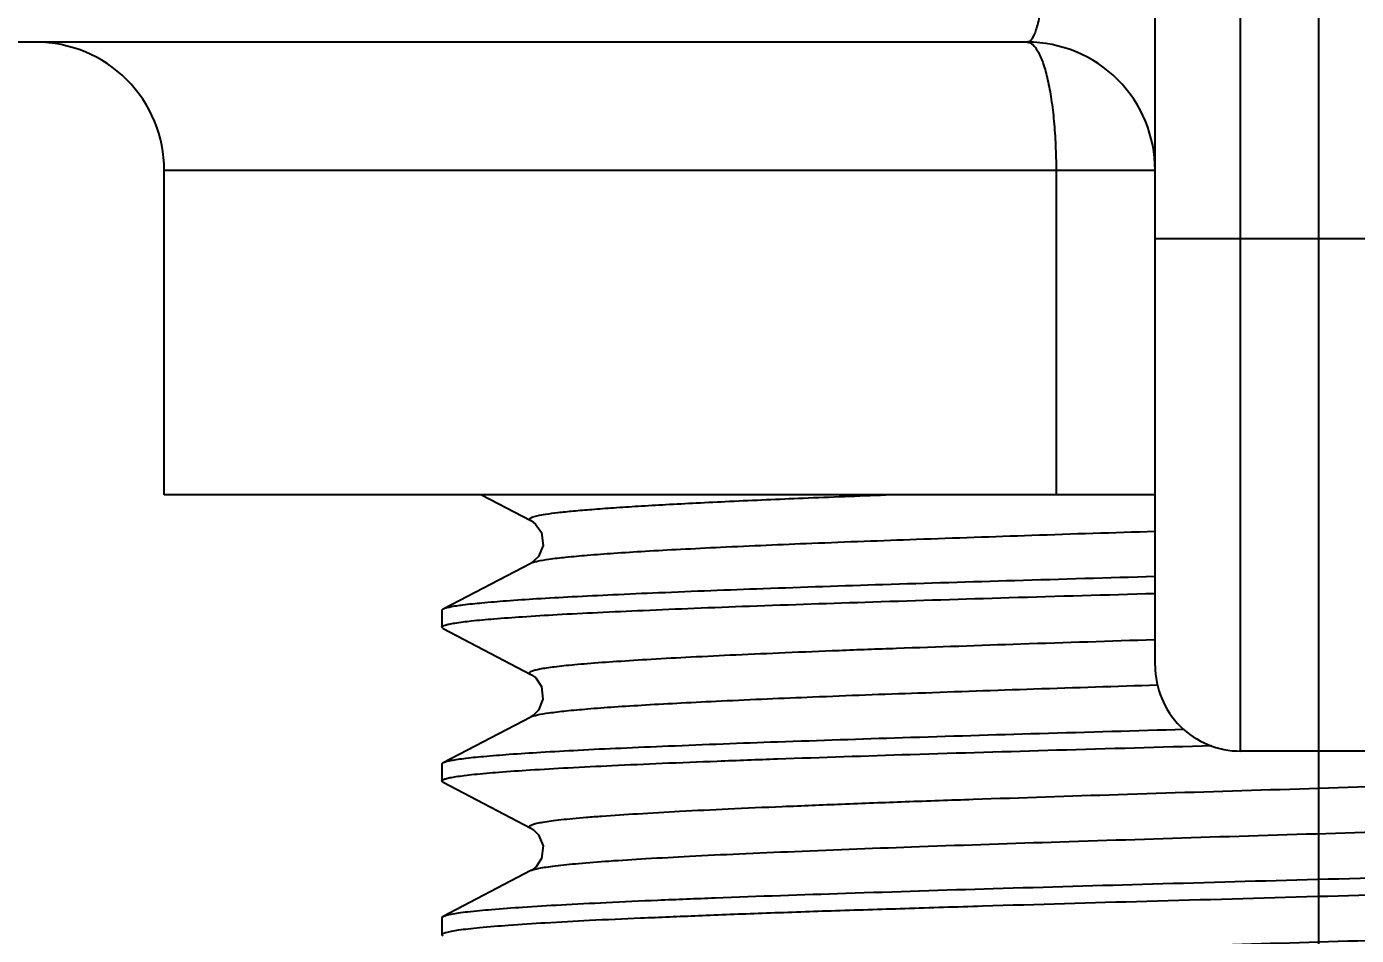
# Model space of a CAD drawing. Header units: millimetres. Extents: x 3495 to 4455, y 26793 to 27144.
# Drawn here: x 4388.87 to 4404.4, y 26970.63 to 26981.24 of the extents above; entities that cross this region are included whole.
import ezdxf

# ---------------------------------------------------------------- set-up
doc = ezdxf.new("R2010")
doc.units = ezdxf.units.MM
doc.styles.get("Standard").update_dxf_attribs({"font": ''})
doc.styles.get('Standard').set_extended_font_data('SimSun')
doc.dimstyles.new('副本 ISO-25-2bei', dxfattribs={"dimscale": 1.7, "dimtxt": 5, "dimasz": 5, "dimexe": 0.5, "dimexo": 0.625, "dimgap": 1, "dimtad": 1, "dimlfac": 0.0393, "dimdsep": 46, "dimtxsty": 'Standard', "dimcen": 2.5, "dimclrd": 1, "dimclre": 1, "dimclrt": 3, "dimadec": 0, "dimazin": 0, "dimtfac": 1, "dimtmove": 0, "dimatfit": 3, "dimfxl": 0, "dimarcsym": 0})

# ---------------------------------------------------------------- blocks, each defined once
blk = doc.blocks.new('*D13')
at = {"color": 1, "lineweight": -2, "transparency": 16777216}
for p, q in [((4301.996, 26987.677), (4301.996, 26937.447)), ((4403.954, 26987.677), (4403.954, 26937.447)), ((4310.496, 26938.297), (4395.454, 26938.297))]:
    blk.add_line(p, q, dxfattribs=at)
at = {"color": 1, "transparency": 16777216}
for points in [[(4310.496, 26939.714), (4310.496, 26936.881), (4301.996, 26938.297)], [(4395.454, 26939.714), (4395.454, 26936.881), (4403.954, 26938.297)]]:
    blk.add_solid(points, dxfattribs=at)
at = {"layer": 'Defpoints', "color": 0, "transparency": 16777216}
for p in [(4301.996, 26988.74), (4403.954, 26988.74), (4403.954, 26938.297)]:
    blk.add_point(p, dxfattribs=at)
at = {"color": 3, "transparency": 16777216, "insert": (4352.975, 26944.247), "char_height": 8.5, "attachment_point": 5}
blk.add_mtext('4.01', dxfattribs=at)

msp = doc.modelspace()

# ---------------------------------------------------------------- linework, layer by layer
for points in [[(4402.048, 26973.783), (4402.048, 26973.783), (4402.048, 26984.253), (4402.048, 26984.253)], [(4403.046, 26972.786), (4403.046, 26972.786), (4403.046, 26984.253), (4403.046, 26984.253)], [(4400.553, 26981.062), (4400.553, 26981.062), (4386.988, 26981.062), (4386.988, 26981.062)], [(4390.478, 26979.566), (4390.478, 26979.566), (4402.048, 26979.566), (4402.048, 26979.566)], [(4390.478, 26975.777), (4390.478, 26975.777), (4390.478, 26979.566), (4390.478, 26979.566)], [(4400.892, 26979.566), (4400.892, 26979.566), (4400.892, 26975.777), (4400.892, 26975.777)], [(4402.048, 26978.768), (4402.048, 26978.768), (4405.839, 26978.768), (4405.839, 26978.768)], [(4402.048, 26975.777), (4402.048, 26975.777), (4390.479, 26975.777), (4390.479, 26975.777)], [(4394.184, 26975.777), (4394.184, 26975.777), (4394.76, 26975.477), (4394.76, 26975.477)], [(4393.735, 26974.447), (4393.735, 26974.447), (4394.76, 26974.98), (4394.76, 26974.98)], [(4393.72, 26974.431), (4393.72, 26974.431), (4393.735, 26974.447), (4393.735, 26974.447)], [(4393.72, 26974.431), (4393.72, 26974.431), (4393.72, 26974.232), (4393.72, 26974.232)], [(4393.735, 26974.217), (4393.735, 26974.217), (4393.72, 26974.232), (4393.72, 26974.232)], [(4393.735, 26974.217), (4393.735, 26974.217), (4394.76, 26973.682), (4394.76, 26973.682)], [(4393.735, 26972.652), (4393.735, 26972.652), (4394.76, 26973.185), (4394.76, 26973.185)], [(4404.842, 26972.786), (4404.842, 26972.786), (4403.046, 26972.786), (4403.046, 26972.786)], [(4393.72, 26972.636), (4393.72, 26972.636), (4393.735, 26972.652), (4393.735, 26972.652)], [(4393.72, 26972.636), (4393.72, 26972.636), (4393.72, 26972.437), (4393.72, 26972.437)], [(4393.735, 26972.422), (4393.735, 26972.422), (4393.72, 26972.437), (4393.72, 26972.437)], [(4393.735, 26972.422), (4393.735, 26972.422), (4394.76, 26971.888), (4394.76, 26971.888)], [(4394.76, 26971.391), (4394.76, 26971.391), (4393.735, 26970.856), (4393.735, 26970.856)], [(4393.72, 26970.842), (4393.72, 26970.842), (4393.735, 26970.856), (4393.735, 26970.856)], [(4393.72, 26970.842), (4393.72, 26970.842), (4393.72, 26970.642), (4393.72, 26970.642)], [(4393.735, 26970.627), (4393.735, 26970.627), (4393.72, 26970.642), (4393.72, 26970.642)]]:
    msp.add_open_spline(points, degree=3)
for points, knots in [([(4400.8, 26983.057), (4400.8, 26982.924), (4400.8, 26982.791), (4400.796, 26982.658), (4400.796, 26982.658), (4400.794, 26982.531), (4400.79, 26982.403), (4400.784, 26982.276), (4400.784, 26982.276), (4400.779, 26982.161), (4400.772, 26982.045), (4400.764, 26981.928), (4400.764, 26981.928), (4400.756, 26981.828), (4400.747, 26981.727), (4400.735, 26981.627), (4400.735, 26981.627), (4400.726, 26981.546), (4400.714, 26981.465), (4400.699, 26981.384), (4400.699, 26981.384), (4400.693, 26981.351), (4400.687, 26981.318), (4400.678, 26981.286), (4400.678, 26981.286), (4400.672, 26981.259), (4400.665, 26981.233), (4400.656, 26981.206), (4400.656, 26981.206), (4400.649, 26981.185), (4400.642, 26981.164), (4400.633, 26981.143), (4400.633, 26981.143), (4400.625, 26981.127), (4400.617, 26981.112), (4400.607, 26981.098), (4400.607, 26981.098), (4400.599, 26981.087), (4400.591, 26981.078), (4400.58, 26981.071), (4400.58, 26981.071), (4400.572, 26981.066), (4400.562, 26981.062), (4400.553, 26981.062)], [0, 0, 0, 0, 0.090909, 0.090909, 0.090909, 0.090909, 0.181818, 0.181818, 0.181818, 0.181818, 0.272727, 0.272727, 0.272727, 0.272727, 0.363636, 0.363636, 0.363636, 0.363636, 0.454545, 0.454545, 0.454545, 0.454545, 0.545455, 0.545455, 0.545455, 0.545455, 0.636364, 0.636364, 0.636364, 0.636364, 0.727273, 0.727273, 0.727273, 0.727273, 0.818182, 0.818182, 0.818182, 0.818182, 0.909091, 0.909091, 0.909091, 0.909091, 1, 1, 1, 1]), ([(4390.478, 26979.566), (4390.478, 26979.963), (4390.321, 26980.344), (4390.04, 26980.624), (4390.04, 26980.624), (4389.759, 26980.905), (4389.379, 26981.062), (4388.983, 26981.062)], [0, 0, 0, 0, 0.5, 0.5, 0.5, 0.5, 1, 1, 1, 1]), ([(4402.048, 26979.566), (4402.048, 26979.963), (4401.891, 26980.344), (4401.611, 26980.624), (4401.611, 26980.624), (4401.33, 26980.905), (4400.949, 26981.062), (4400.553, 26981.062)], [0, 0, 0, 0, 0.5, 0.5, 0.5, 0.5, 1, 1, 1, 1]), ([(4400.553, 26981.062), (4400.577, 26981.062), (4400.6, 26981.049), (4400.618, 26981.033), (4400.618, 26981.033), (4400.631, 26981.023), (4400.642, 26981.01), (4400.651, 26980.998), (4400.651, 26980.998), (4400.662, 26980.982), (4400.673, 26980.965), (4400.682, 26980.949), (4400.682, 26980.949), (4400.707, 26980.905), (4400.725, 26980.857), (4400.741, 26980.81), (4400.741, 26980.81), (4400.761, 26980.749), (4400.778, 26980.687), (4400.792, 26980.624), (4400.792, 26980.624), (4400.81, 26980.549), (4400.823, 26980.473), (4400.834, 26980.398), (4400.834, 26980.398), (4400.848, 26980.311), (4400.858, 26980.225), (4400.866, 26980.138), (4400.866, 26980.138), (4400.874, 26980.045), (4400.881, 26979.951), (4400.885, 26979.858), (4400.885, 26979.858), (4400.889, 26979.761), (4400.892, 26979.664), (4400.892, 26979.566)], [0, 0, 0, 0, 0.111111, 0.111111, 0.111111, 0.111111, 0.222222, 0.222222, 0.222222, 0.222222, 0.333333, 0.333333, 0.333333, 0.333333, 0.444444, 0.444444, 0.444444, 0.444444, 0.555556, 0.555556, 0.555556, 0.555556, 0.666667, 0.666667, 0.666667, 0.666667, 0.777778, 0.777778, 0.777778, 0.777778, 0.888889, 0.888889, 0.888889, 0.888889, 1, 1, 1, 1]), ([(4394.759, 26975.477), (4394.755, 26975.48), (4394.75, 26975.482), (4394.746, 26975.486), (4394.746, 26975.486), (4394.744, 26975.49), (4394.743, 26975.493), (4394.743, 26975.496), (4394.743, 26975.496), (4394.744, 26975.5), (4394.747, 26975.503), (4394.75, 26975.505), (4394.75, 26975.505), (4394.756, 26975.51), (4394.761, 26975.512), (4394.767, 26975.514), (4394.767, 26975.514), (4394.787, 26975.523), (4394.809, 26975.529), (4394.83, 26975.534), (4394.83, 26975.534), (4394.864, 26975.541), (4394.899, 26975.547), (4394.933, 26975.552), (4394.933, 26975.552), (4394.979, 26975.559), (4395.026, 26975.565), (4395.074, 26975.571), (4395.074, 26975.571), (4395.134, 26975.578), (4395.194, 26975.584), (4395.253, 26975.59), (4395.253, 26975.59), (4395.326, 26975.597), (4395.398, 26975.603), (4395.47, 26975.608), (4395.47, 26975.608), (4395.554, 26975.615), (4395.639, 26975.622), (4395.724, 26975.627), (4395.724, 26975.627), (4395.82, 26975.634), (4395.916, 26975.64), (4396.012, 26975.646), (4396.012, 26975.646), (4396.12, 26975.652), (4396.227, 26975.659), (4396.335, 26975.665), (4396.335, 26975.665), (4396.454, 26975.672), (4396.572, 26975.677), (4396.691, 26975.683), (4396.691, 26975.683), (4396.82, 26975.69), (4396.948, 26975.696), (4397.078, 26975.702), (4397.078, 26975.702), (4397.365, 26975.716), (4397.651, 26975.728), (4397.938, 26975.74), (4397.938, 26975.74), (4398.26, 26975.753), (4398.581, 26975.765), (4398.903, 26975.777)], [0, 0, 0, 0, 0.0625, 0.0625, 0.0625, 0.0625, 0.125, 0.125, 0.125, 0.125, 0.1875, 0.1875, 0.1875, 0.1875, 0.25, 0.25, 0.25, 0.25, 0.3125, 0.3125, 0.3125, 0.3125, 0.375, 0.375, 0.375, 0.375, 0.4375, 0.4375, 0.4375, 0.4375, 0.5, 0.5, 0.5, 0.5, 0.5625, 0.5625, 0.5625, 0.5625, 0.625, 0.625, 0.625, 0.625, 0.6875, 0.6875, 0.6875, 0.6875, 0.75, 0.75, 0.75, 0.75, 0.8125, 0.8125, 0.8125, 0.8125, 0.875, 0.875, 0.875, 0.875, 0.9375, 0.9375, 0.9375, 0.9375, 1, 1, 1, 1]), ([(4394.759, 26975.477), (4394.759, 26975.477), (4394.766, 26975.473), (4394.766, 26975.473), (4394.766, 26975.473), (4394.766, 26975.473), (4394.815, 26975.436), (4394.815, 26975.436), (4394.815, 26975.436), (4394.815, 26975.436), (4394.883, 26975.336), (4394.883, 26975.336), (4394.883, 26975.336), (4394.883, 26975.336), (4394.901, 26975.185), (4394.901, 26975.185), (4394.901, 26975.185), (4394.901, 26975.185), (4394.847, 26975.059), (4394.847, 26975.059), (4394.847, 26975.059), (4394.847, 26975.059), (4394.786, 26974.998), (4394.786, 26974.998), (4394.786, 26974.998), (4394.786, 26974.998), (4394.76, 26974.98), (4394.76, 26974.98)], [0, 0, 0, 0, 0.142857, 0.142857, 0.142857, 0.142857, 0.285714, 0.285714, 0.285714, 0.285714, 0.428571, 0.428571, 0.428571, 0.428571, 0.571429, 0.571429, 0.571429, 0.571429, 0.714286, 0.714286, 0.714286, 0.714286, 0.857143, 0.857143, 0.857143, 0.857143, 1, 1, 1, 1]), ([(4394.76, 26974.98), (4394.769, 26974.985), (4394.779, 26974.989), (4394.79, 26974.992), (4394.79, 26974.992), (4394.805, 26974.997), (4394.82, 26975), (4394.835, 26975.003), (4394.835, 26975.003), (4394.879, 26975.013), (4394.925, 26975.021), (4394.97, 26975.027), (4394.97, 26975.027), (4395.035, 26975.036), (4395.1, 26975.043), (4395.165, 26975.05), (4395.165, 26975.05), (4395.249, 26975.059), (4395.334, 26975.067), (4395.418, 26975.073), (4395.418, 26975.073), (4395.522, 26975.082), (4395.625, 26975.09), (4395.728, 26975.097), (4395.728, 26975.097), (4395.849, 26975.105), (4395.97, 26975.113), (4396.092, 26975.12), (4396.092, 26975.12), (4396.23, 26975.128), (4396.369, 26975.136), (4396.508, 26975.143), (4396.508, 26975.143), (4396.663, 26975.151), (4396.819, 26975.16), (4396.973, 26975.166), (4396.973, 26975.166), (4397.329, 26975.184), (4397.685, 26975.199), (4398.039, 26975.213), (4398.039, 26975.213), (4398.447, 26975.229), (4398.854, 26975.245), (4399.262, 26975.259), (4399.262, 26975.259), (4399.71, 26975.276), (4400.159, 26975.291), (4400.608, 26975.306), (4400.608, 26975.306), (4401.086, 26975.323), (4401.564, 26975.338), (4402.043, 26975.352)], [0, 0, 0, 0, 0.076923, 0.076923, 0.076923, 0.076923, 0.153846, 0.153846, 0.153846, 0.153846, 0.230769, 0.230769, 0.230769, 0.230769, 0.307692, 0.307692, 0.307692, 0.307692, 0.384615, 0.384615, 0.384615, 0.384615, 0.461538, 0.461538, 0.461538, 0.461538, 0.538462, 0.538462, 0.538462, 0.538462, 0.615385, 0.615385, 0.615385, 0.615385, 0.692308, 0.692308, 0.692308, 0.692308, 0.769231, 0.769231, 0.769231, 0.769231, 0.846154, 0.846154, 0.846154, 0.846154, 0.923077, 0.923077, 0.923077, 0.923077, 1, 1, 1, 1]), ([(4393.735, 26974.447), (4393.745, 26974.452), (4393.756, 26974.455), (4393.767, 26974.458), (4393.767, 26974.458), (4393.783, 26974.463), (4393.799, 26974.467), (4393.816, 26974.47), (4393.816, 26974.47), (4393.866, 26974.481), (4393.916, 26974.487), (4393.966, 26974.494), (4393.966, 26974.494), (4394.039, 26974.503), (4394.113, 26974.511), (4394.186, 26974.517), (4394.186, 26974.517), (4394.282, 26974.527), (4394.378, 26974.534), (4394.473, 26974.542), (4394.473, 26974.542), (4394.591, 26974.55), (4394.708, 26974.558), (4394.826, 26974.566), (4394.826, 26974.566), (4394.964, 26974.574), (4395.103, 26974.581), (4395.242, 26974.589), (4395.242, 26974.589), (4395.4, 26974.597), (4395.558, 26974.605), (4395.717, 26974.613), (4395.717, 26974.613), (4395.895, 26974.621), (4396.072, 26974.629), (4396.25, 26974.636), (4396.25, 26974.636), (4396.657, 26974.654), (4397.063, 26974.669), (4397.47, 26974.684), (4397.47, 26974.684), (4397.936, 26974.701), (4398.403, 26974.717), (4398.869, 26974.732), (4398.869, 26974.732), (4399.382, 26974.748), (4399.896, 26974.763), (4400.408, 26974.779), (4400.408, 26974.779), (4400.954, 26974.795), (4401.499, 26974.811), (4402.045, 26974.827)], [0, 0, 0, 0, 0.076923, 0.076923, 0.076923, 0.076923, 0.153846, 0.153846, 0.153846, 0.153846, 0.230769, 0.230769, 0.230769, 0.230769, 0.307692, 0.307692, 0.307692, 0.307692, 0.384615, 0.384615, 0.384615, 0.384615, 0.461538, 0.461538, 0.461538, 0.461538, 0.538462, 0.538462, 0.538462, 0.538462, 0.615385, 0.615385, 0.615385, 0.615385, 0.692308, 0.692308, 0.692308, 0.692308, 0.769231, 0.769231, 0.769231, 0.769231, 0.846154, 0.846154, 0.846154, 0.846154, 0.923077, 0.923077, 0.923077, 0.923077, 1, 1, 1, 1]), ([(4393.72, 26974.232), (4393.72, 26974.237), (4393.725, 26974.241), (4393.729, 26974.244), (4393.729, 26974.244), (4393.739, 26974.251), (4393.749, 26974.253), (4393.759, 26974.257), (4393.759, 26974.257), (4393.774, 26974.261), (4393.79, 26974.265), (4393.806, 26974.269), (4393.806, 26974.269), (4393.828, 26974.274), (4393.851, 26974.277), (4393.872, 26974.281), (4393.872, 26974.281), (4393.936, 26974.291), (4393.999, 26974.299), (4394.063, 26974.306), (4394.063, 26974.306), (4394.15, 26974.316), (4394.238, 26974.323), (4394.326, 26974.33), (4394.326, 26974.33), (4394.437, 26974.34), (4394.55, 26974.348), (4394.662, 26974.355), (4394.662, 26974.355), (4394.796, 26974.365), (4394.932, 26974.372), (4395.066, 26974.38), (4395.066, 26974.38), (4395.223, 26974.389), (4395.38, 26974.397), (4395.538, 26974.404), (4395.538, 26974.404), (4395.716, 26974.414), (4395.894, 26974.422), (4396.072, 26974.429), (4396.072, 26974.429), (4396.27, 26974.438), (4396.467, 26974.446), (4396.665, 26974.454), (4396.665, 26974.454), (4396.881, 26974.463), (4397.096, 26974.471), (4397.312, 26974.479), (4397.312, 26974.479), (4397.792, 26974.497), (4398.271, 26974.512), (4398.751, 26974.528), (4398.751, 26974.528), (4399.282, 26974.546), (4399.813, 26974.561), (4400.344, 26974.578), (4400.344, 26974.578), (4400.911, 26974.595), (4401.478, 26974.611), (4402.045, 26974.627)], [0, 0, 0, 0, 0.066667, 0.066667, 0.066667, 0.066667, 0.133333, 0.133333, 0.133333, 0.133333, 0.2, 0.2, 0.2, 0.2, 0.266667, 0.266667, 0.266667, 0.266667, 0.333333, 0.333333, 0.333333, 0.333333, 0.4, 0.4, 0.4, 0.4, 0.466667, 0.466667, 0.466667, 0.466667, 0.533333, 0.533333, 0.533333, 0.533333, 0.6, 0.6, 0.6, 0.6, 0.666667, 0.666667, 0.666667, 0.666667, 0.733333, 0.733333, 0.733333, 0.733333, 0.8, 0.8, 0.8, 0.8, 0.866667, 0.866667, 0.866667, 0.866667, 0.933333, 0.933333, 0.933333, 0.933333, 1, 1, 1, 1]), ([(4394.759, 26973.682), (4394.756, 26973.684), (4394.752, 26973.687), (4394.75, 26973.689), (4394.75, 26973.689), (4394.747, 26973.691), (4394.746, 26973.692), (4394.744, 26973.695), (4394.744, 26973.695), (4394.743, 26973.697), (4394.743, 26973.7), (4394.743, 26973.701), (4394.743, 26973.701), (4394.744, 26973.704), (4394.746, 26973.706), (4394.747, 26973.708), (4394.747, 26973.708), (4394.75, 26973.711), (4394.752, 26973.712), (4394.756, 26973.714), (4394.756, 26973.714), (4394.76, 26973.716), (4394.764, 26973.719), (4394.768, 26973.721), (4394.768, 26973.721), (4394.774, 26973.723), (4394.78, 26973.725), (4394.786, 26973.727), (4394.786, 26973.727), (4394.793, 26973.729), (4394.8, 26973.731), (4394.808, 26973.733), (4394.808, 26973.733), (4394.826, 26973.738), (4394.845, 26973.742), (4394.865, 26973.746), (4394.865, 26973.746), (4394.89, 26973.75), (4394.915, 26973.755), (4394.94, 26973.759), (4394.94, 26973.759), (4394.971, 26973.763), (4395.002, 26973.767), (4395.033, 26973.771), (4395.033, 26973.771), (4395.07, 26973.776), (4395.107, 26973.78), (4395.144, 26973.784), (4395.144, 26973.784), (4395.186, 26973.789), (4395.229, 26973.793), (4395.272, 26973.797), (4395.272, 26973.797), (4395.32, 26973.801), (4395.369, 26973.805), (4395.417, 26973.809), (4395.417, 26973.809), (4395.53, 26973.819), (4395.644, 26973.827), (4395.757, 26973.834), (4395.757, 26973.834), (4395.892, 26973.844), (4396.027, 26973.853), (4396.162, 26973.86), (4396.162, 26973.86), (4396.318, 26973.869), (4396.473, 26973.878), (4396.628, 26973.886), (4396.628, 26973.886), (4396.803, 26973.894), (4396.978, 26973.903), (4397.153, 26973.911), (4397.153, 26973.911), (4397.346, 26973.92), (4397.537, 26973.928), (4397.73, 26973.937), (4397.73, 26973.937), (4397.939, 26973.945), (4398.148, 26973.953), (4398.357, 26973.962), (4398.357, 26973.962), (4398.58, 26973.971), (4398.805, 26973.979), (4399.028, 26973.987), (4399.028, 26973.987), (4399.512, 26974.005), (4399.996, 26974.021), (4400.481, 26974.038), (4400.481, 26974.038), (4401.001, 26974.055), (4401.522, 26974.072), (4402.042, 26974.089)], [0, 0, 0, 0, 0.043478, 0.043478, 0.043478, 0.043478, 0.086957, 0.086957, 0.086957, 0.086957, 0.130435, 0.130435, 0.130435, 0.130435, 0.173913, 0.173913, 0.173913, 0.173913, 0.217391, 0.217391, 0.217391, 0.217391, 0.26087, 0.26087, 0.26087, 0.26087, 0.304348, 0.304348, 0.304348, 0.304348, 0.347826, 0.347826, 0.347826, 0.347826, 0.391304, 0.391304, 0.391304, 0.391304, 0.434783, 0.434783, 0.434783, 0.434783, 0.478261, 0.478261, 0.478261, 0.478261, 0.521739, 0.521739, 0.521739, 0.521739, 0.565217, 0.565217, 0.565217, 0.565217, 0.608696, 0.608696, 0.608696, 0.608696, 0.652174, 0.652174, 0.652174, 0.652174, 0.695652, 0.695652, 0.695652, 0.695652, 0.73913, 0.73913, 0.73913, 0.73913, 0.782609, 0.782609, 0.782609, 0.782609, 0.826087, 0.826087, 0.826087, 0.826087, 0.869565, 0.869565, 0.869565, 0.869565, 0.913043, 0.913043, 0.913043, 0.913043, 0.956522, 0.956522, 0.956522, 0.956522, 1, 1, 1, 1]), ([(4402.048, 26973.783), (4402.048, 26973.519), (4402.154, 26973.265), (4402.341, 26973.078), (4402.341, 26973.078), (4402.528, 26972.891), (4402.781, 26972.786), (4403.046, 26972.786)], [0, 0, 0, 0, 0.5, 0.5, 0.5, 0.5, 1, 1, 1, 1]), ([(4394.759, 26973.682), (4394.759, 26973.682), (4394.767, 26973.678), (4394.767, 26973.678), (4394.767, 26973.678), (4394.767, 26973.678), (4394.816, 26973.641), (4394.816, 26973.641), (4394.816, 26973.641), (4394.816, 26973.641), (4394.883, 26973.54), (4394.883, 26973.54), (4394.883, 26973.54), (4394.883, 26973.54), (4394.9, 26973.391), (4394.9, 26973.391), (4394.9, 26973.391), (4394.9, 26973.391), (4394.847, 26973.264), (4394.847, 26973.264), (4394.847, 26973.264), (4394.847, 26973.264), (4394.786, 26973.203), (4394.786, 26973.203), (4394.786, 26973.203), (4394.786, 26973.203), (4394.76, 26973.185), (4394.76, 26973.185)], [0, 0, 0, 0, 0.142857, 0.142857, 0.142857, 0.142857, 0.285714, 0.285714, 0.285714, 0.285714, 0.428571, 0.428571, 0.428571, 0.428571, 0.571429, 0.571429, 0.571429, 0.571429, 0.714286, 0.714286, 0.714286, 0.714286, 0.857143, 0.857143, 0.857143, 0.857143, 1, 1, 1, 1]), ([(4394.76, 26973.185), (4394.769, 26973.19), (4394.78, 26973.195), (4394.79, 26973.197), (4394.79, 26973.197), (4394.805, 26973.202), (4394.82, 26973.205), (4394.835, 26973.209), (4394.835, 26973.209), (4394.879, 26973.219), (4394.925, 26973.226), (4394.971, 26973.232), (4394.971, 26973.232), (4395.036, 26973.241), (4395.101, 26973.249), (4395.167, 26973.256), (4395.167, 26973.256), (4395.252, 26973.264), (4395.336, 26973.272), (4395.421, 26973.279), (4395.421, 26973.279), (4395.525, 26973.288), (4395.628, 26973.295), (4395.732, 26973.303), (4395.732, 26973.303), (4395.854, 26973.311), (4395.976, 26973.318), (4396.098, 26973.326), (4396.098, 26973.326), (4396.237, 26973.334), (4396.377, 26973.342), (4396.515, 26973.349), (4396.515, 26973.349), (4396.672, 26973.357), (4396.827, 26973.365), (4396.983, 26973.372), (4396.983, 26973.372), (4397.34, 26973.389), (4397.697, 26973.405), (4398.053, 26973.419), (4398.053, 26973.419), (4398.463, 26973.436), (4398.872, 26973.451), (4399.281, 26973.465), (4399.281, 26973.465), (4399.731, 26973.482), (4400.182, 26973.497), (4400.633, 26973.512), (4400.633, 26973.512), (4401.112, 26973.528), (4401.592, 26973.544), (4402.072, 26973.559)], [0, 0, 0, 0, 0.076923, 0.076923, 0.076923, 0.076923, 0.153846, 0.153846, 0.153846, 0.153846, 0.230769, 0.230769, 0.230769, 0.230769, 0.307692, 0.307692, 0.307692, 0.307692, 0.384615, 0.384615, 0.384615, 0.384615, 0.461538, 0.461538, 0.461538, 0.461538, 0.538462, 0.538462, 0.538462, 0.538462, 0.615385, 0.615385, 0.615385, 0.615385, 0.692308, 0.692308, 0.692308, 0.692308, 0.769231, 0.769231, 0.769231, 0.769231, 0.846154, 0.846154, 0.846154, 0.846154, 0.923077, 0.923077, 0.923077, 0.923077, 1, 1, 1, 1]), ([(4393.735, 26972.652), (4393.745, 26972.657), (4393.756, 26972.66), (4393.768, 26972.664), (4393.768, 26972.664), (4393.784, 26972.669), (4393.802, 26972.673), (4393.818, 26972.676), (4393.818, 26972.676), (4393.842, 26972.68), (4393.865, 26972.684), (4393.888, 26972.689), (4393.888, 26972.689), (4393.917, 26972.693), (4393.946, 26972.697), (4393.976, 26972.7), (4393.976, 26972.7), (4394.053, 26972.71), (4394.129, 26972.718), (4394.206, 26972.724), (4394.206, 26972.724), (4394.306, 26972.733), (4394.406, 26972.742), (4394.506, 26972.749), (4394.506, 26972.749), (4394.629, 26972.758), (4394.752, 26972.766), (4394.875, 26972.773), (4394.875, 26972.773), (4395.021, 26972.782), (4395.165, 26972.79), (4395.311, 26972.797), (4395.311, 26972.797), (4395.477, 26972.807), (4395.642, 26972.815), (4395.808, 26972.822), (4395.808, 26972.822), (4395.994, 26972.831), (4396.18, 26972.839), (4396.365, 26972.846), (4396.365, 26972.846), (4396.79, 26972.864), (4397.215, 26972.881), (4397.64, 26972.895), (4397.64, 26972.895), (4398.126, 26972.912), (4398.612, 26972.929), (4399.097, 26972.944), (4399.097, 26972.944), (4399.631, 26972.961), (4400.163, 26972.977), (4400.696, 26972.993), (4400.696, 26972.993), (4401.26, 26973.009), (4401.824, 26973.025), (4402.388, 26973.042)], [0, 0, 0, 0, 0.071429, 0.071429, 0.071429, 0.071429, 0.142857, 0.142857, 0.142857, 0.142857, 0.214286, 0.214286, 0.214286, 0.214286, 0.285714, 0.285714, 0.285714, 0.285714, 0.357143, 0.357143, 0.357143, 0.357143, 0.428571, 0.428571, 0.428571, 0.428571, 0.5, 0.5, 0.5, 0.5, 0.571429, 0.571429, 0.571429, 0.571429, 0.642857, 0.642857, 0.642857, 0.642857, 0.714286, 0.714286, 0.714286, 0.714286, 0.785714, 0.785714, 0.785714, 0.785714, 0.857143, 0.857143, 0.857143, 0.857143, 0.928571, 0.928571, 0.928571, 0.928571, 1, 1, 1, 1]), ([(4393.72, 26972.437), (4393.72, 26972.443), (4393.725, 26972.447), (4393.73, 26972.45), (4393.73, 26972.45), (4393.741, 26972.457), (4393.752, 26972.46), (4393.762, 26972.463), (4393.762, 26972.463), (4393.779, 26972.468), (4393.797, 26972.472), (4393.814, 26972.476), (4393.814, 26972.476), (4393.839, 26972.481), (4393.863, 26972.485), (4393.887, 26972.488), (4393.887, 26972.488), (4393.919, 26972.493), (4393.95, 26972.497), (4393.981, 26972.502), (4393.981, 26972.502), (4394.019, 26972.507), (4394.058, 26972.511), (4394.096, 26972.515), (4394.096, 26972.515), (4394.191, 26972.525), (4394.288, 26972.533), (4394.384, 26972.541), (4394.384, 26972.541), (4394.506, 26972.55), (4394.629, 26972.558), (4394.751, 26972.566), (4394.751, 26972.566), (4394.899, 26972.576), (4395.046, 26972.584), (4395.194, 26972.592), (4395.194, 26972.592), (4395.366, 26972.601), (4395.538, 26972.61), (4395.709, 26972.618), (4395.709, 26972.618), (4395.903, 26972.627), (4396.097, 26972.635), (4396.291, 26972.644), (4396.291, 26972.644), (4396.506, 26972.653), (4396.721, 26972.662), (4396.936, 26972.669), (4396.936, 26972.669), (4397.169, 26972.679), (4397.404, 26972.688), (4397.638, 26972.696), (4397.638, 26972.696), (4398.156, 26972.714), (4398.673, 26972.731), (4399.192, 26972.748), (4399.192, 26972.748), (4399.761, 26972.766), (4400.331, 26972.782), (4400.901, 26972.799), (4400.901, 26972.799), (4401.504, 26972.817), (4402.107, 26972.834), (4402.71, 26972.851)], [0, 0, 0, 0, 0.0625, 0.0625, 0.0625, 0.0625, 0.125, 0.125, 0.125, 0.125, 0.1875, 0.1875, 0.1875, 0.1875, 0.25, 0.25, 0.25, 0.25, 0.3125, 0.3125, 0.3125, 0.3125, 0.375, 0.375, 0.375, 0.375, 0.4375, 0.4375, 0.4375, 0.4375, 0.5, 0.5, 0.5, 0.5, 0.5625, 0.5625, 0.5625, 0.5625, 0.625, 0.625, 0.625, 0.625, 0.6875, 0.6875, 0.6875, 0.6875, 0.75, 0.75, 0.75, 0.75, 0.8125, 0.8125, 0.8125, 0.8125, 0.875, 0.875, 0.875, 0.875, 0.9375, 0.9375, 0.9375, 0.9375, 1, 1, 1, 1]), ([(4394.76, 26971.888), (4394.753, 26971.891), (4394.746, 26971.895), (4394.744, 26971.902), (4394.744, 26971.902), (4394.743, 26971.903), (4394.743, 26971.907), (4394.744, 26971.908), (4394.744, 26971.908), (4394.745, 26971.912), (4394.747, 26971.913), (4394.75, 26971.916), (4394.75, 26971.916), (4394.754, 26971.918), (4394.757, 26971.921), (4394.761, 26971.923), (4394.761, 26971.923), (4394.767, 26971.925), (4394.773, 26971.927), (4394.779, 26971.93), (4394.779, 26971.93), (4394.786, 26971.932), (4394.794, 26971.934), (4394.801, 26971.937), (4394.801, 26971.937), (4394.81, 26971.939), (4394.82, 26971.942), (4394.829, 26971.943), (4394.829, 26971.943), (4394.853, 26971.949), (4394.877, 26971.953), (4394.902, 26971.957), (4394.902, 26971.957), (4394.933, 26971.963), (4394.964, 26971.967), (4394.996, 26971.972), (4394.996, 26971.972), (4395.035, 26971.977), (4395.073, 26971.982), (4395.112, 26971.986), (4395.112, 26971.986), (4395.158, 26971.991), (4395.203, 26971.996), (4395.249, 26972), (4395.249, 26972), (4395.302, 26972.005), (4395.355, 26972.01), (4395.407, 26972.014), (4395.407, 26972.014), (4395.467, 26972.019), (4395.526, 26972.023), (4395.586, 26972.028), (4395.586, 26972.028), (4395.724, 26972.038), (4395.864, 26972.047), (4396.003, 26972.055), (4396.003, 26972.055), (4396.167, 26972.066), (4396.332, 26972.075), (4396.496, 26972.084), (4396.496, 26972.084), (4396.685, 26972.094), (4396.874, 26972.103), (4397.062, 26972.112), (4397.062, 26972.112), (4397.272, 26972.122), (4397.483, 26972.131), (4397.694, 26972.14), (4397.694, 26972.14), (4397.925, 26972.149), (4398.155, 26972.159), (4398.386, 26972.168), (4398.386, 26972.168), (4398.634, 26972.178), (4398.883, 26972.187), (4399.131, 26972.196), (4399.131, 26972.196), (4399.395, 26972.206), (4399.659, 26972.215), (4399.923, 26972.224), (4399.923, 26972.224), (4400.487, 26972.243), (4401.051, 26972.262), (4401.615, 26972.28), (4401.615, 26972.28), (4402.209, 26972.299), (4402.802, 26972.318), (4403.396, 26972.336), (4403.396, 26972.336), (4403.997, 26972.355), (4404.598, 26972.374), (4405.198, 26972.392), (4405.198, 26972.392), (4405.782, 26972.41), (4406.367, 26972.429), (4406.952, 26972.448), (4406.952, 26972.448), (4407.498, 26972.467), (4408.045, 26972.485), (4408.591, 26972.504), (4408.591, 26972.504), (4409.078, 26972.522), (4409.564, 26972.541), (4410.051, 26972.561), (4410.051, 26972.561), (4410.266, 26972.57), (4410.48, 26972.579), (4410.696, 26972.589), (4410.696, 26972.589), (4410.889, 26972.597), (4411.083, 26972.606), (4411.276, 26972.616), (4411.276, 26972.616), (4411.446, 26972.625), (4411.615, 26972.635), (4411.786, 26972.645), (4411.786, 26972.645), (4411.93, 26972.654), (4412.075, 26972.663), (4412.219, 26972.673), (4412.219, 26972.673), (4412.337, 26972.681), (4412.455, 26972.69), (4412.573, 26972.701), (4412.573, 26972.701), (4412.664, 26972.709), (4412.755, 26972.718), (4412.845, 26972.728), (4412.845, 26972.728), (4412.879, 26972.733), (4412.914, 26972.738), (4412.948, 26972.743), (4412.948, 26972.743), (4412.976, 26972.747), (4413.003, 26972.752), (4413.03, 26972.757), (4413.03, 26972.757), (4413.05, 26972.761), (4413.07, 26972.765), (4413.09, 26972.771), (4413.09, 26972.771), (4413.104, 26972.774), (4413.116, 26972.778), (4413.128, 26972.785)], [0, 0, 0, 0, 0.027778, 0.027778, 0.027778, 0.027778, 0.055556, 0.055556, 0.055556, 0.055556, 0.083333, 0.083333, 0.083333, 0.083333, 0.111111, 0.111111, 0.111111, 0.111111, 0.138889, 0.138889, 0.138889, 0.138889, 0.166667, 0.166667, 0.166667, 0.166667, 0.194444, 0.194444, 0.194444, 0.194444, 0.222222, 0.222222, 0.222222, 0.222222, 0.25, 0.25, 0.25, 0.25, 0.277778, 0.277778, 0.277778, 0.277778, 0.305556, 0.305556, 0.305556, 0.305556, 0.333333, 0.333333, 0.333333, 0.333333, 0.361111, 0.361111, 0.361111, 0.361111, 0.388889, 0.388889, 0.388889, 0.388889, 0.416667, 0.416667, 0.416667, 0.416667, 0.444444, 0.444444, 0.444444, 0.444444, 0.472222, 0.472222, 0.472222, 0.472222, 0.5, 0.5, 0.5, 0.5, 0.527778, 0.527778, 0.527778, 0.527778, 0.555556, 0.555556, 0.555556, 0.555556, 0.583333, 0.583333, 0.583333, 0.583333, 0.611111, 0.611111, 0.611111, 0.611111, 0.638889, 0.638889, 0.638889, 0.638889, 0.666667, 0.666667, 0.666667, 0.666667, 0.694444, 0.694444, 0.694444, 0.694444, 0.722222, 0.722222, 0.722222, 0.722222, 0.75, 0.75, 0.75, 0.75, 0.777778, 0.777778, 0.777778, 0.777778, 0.805556, 0.805556, 0.805556, 0.805556, 0.833333, 0.833333, 0.833333, 0.833333, 0.861111, 0.861111, 0.861111, 0.861111, 0.888889, 0.888889, 0.888889, 0.888889, 0.916667, 0.916667, 0.916667, 0.916667, 0.944444, 0.944444, 0.944444, 0.944444, 0.972222, 0.972222, 0.972222, 0.972222, 1, 1, 1, 1]), ([(4394.76, 26971.391), (4394.771, 26971.397), (4394.785, 26971.402), (4394.797, 26971.405), (4394.797, 26971.405), (4394.817, 26971.411), (4394.837, 26971.415), (4394.857, 26971.419), (4394.857, 26971.419), (4394.884, 26971.424), (4394.912, 26971.429), (4394.939, 26971.433), (4394.939, 26971.433), (4394.974, 26971.438), (4395.008, 26971.443), (4395.043, 26971.447), (4395.043, 26971.447), (4395.133, 26971.458), (4395.223, 26971.467), (4395.314, 26971.475), (4395.314, 26971.475), (4395.432, 26971.485), (4395.55, 26971.495), (4395.668, 26971.503), (4395.668, 26971.503), (4395.813, 26971.514), (4395.958, 26971.523), (4396.103, 26971.531), (4396.103, 26971.531), (4396.272, 26971.541), (4396.442, 26971.55), (4396.612, 26971.559), (4396.612, 26971.559), (4396.805, 26971.569), (4396.998, 26971.579), (4397.192, 26971.587), (4397.192, 26971.587), (4397.407, 26971.597), (4397.622, 26971.606), (4397.837, 26971.615), (4397.837, 26971.615), (4398.324, 26971.636), (4398.81, 26971.654), (4399.296, 26971.672), (4399.296, 26971.672), (4399.843, 26971.691), (4400.389, 26971.71), (4400.935, 26971.727), (4400.935, 26971.727), (4401.52, 26971.746), (4402.105, 26971.765), (4402.689, 26971.784), (4402.689, 26971.784), (4403.29, 26971.802), (4403.891, 26971.821), (4404.491, 26971.839), (4404.491, 26971.839), (4405.085, 26971.858), (4405.679, 26971.877), (4406.273, 26971.896), (4406.273, 26971.896), (4406.837, 26971.913), (4407.401, 26971.932), (4407.964, 26971.952), (4407.964, 26971.952), (4408.229, 26971.961), (4408.493, 26971.97), (4408.756, 26971.98), (4408.756, 26971.98), (4409.005, 26971.989), (4409.253, 26971.998), (4409.502, 26972.008), (4409.502, 26972.008), (4409.733, 26972.017), (4409.963, 26972.026), (4410.194, 26972.036), (4410.194, 26972.036), (4410.404, 26972.045), (4410.615, 26972.054), (4410.825, 26972.064), (4410.825, 26972.064), (4411.014, 26972.073), (4411.202, 26972.082), (4411.391, 26972.092), (4411.391, 26972.092), (4411.556, 26972.1), (4411.72, 26972.11), (4411.885, 26972.12), (4411.885, 26972.12), (4412.024, 26972.129), (4412.163, 26972.138), (4412.302, 26972.148), (4412.302, 26972.148), (4412.362, 26972.153), (4412.421, 26972.157), (4412.48, 26972.162), (4412.48, 26972.162), (4412.534, 26972.167), (4412.586, 26972.171), (4412.639, 26972.176), (4412.639, 26972.176), (4412.685, 26972.18), (4412.73, 26972.185), (4412.776, 26972.19), (4412.776, 26972.19), (4412.814, 26972.194), (4412.853, 26972.199), (4412.892, 26972.204), (4412.892, 26972.204), (4412.923, 26972.208), (4412.955, 26972.213), (4412.986, 26972.218), (4412.986, 26972.218), (4413.01, 26972.222), (4413.035, 26972.227), (4413.059, 26972.232), (4413.059, 26972.232), (4413.068, 26972.234), (4413.077, 26972.237), (4413.087, 26972.239), (4413.087, 26972.239), (4413.094, 26972.242), (4413.102, 26972.243), (4413.109, 26972.247), (4413.109, 26972.247), (4413.115, 26972.248), (4413.121, 26972.251), (4413.126, 26972.253), (4413.126, 26972.253), (4413.13, 26972.255), (4413.134, 26972.257), (4413.138, 26972.26), (4413.138, 26972.26), (4413.14, 26972.262), (4413.143, 26972.264), (4413.143, 26972.267), (4413.143, 26972.267), (4413.144, 26972.27), (4413.144, 26972.272), (4413.144, 26972.274), (4413.144, 26972.274), (4413.143, 26972.281), (4413.134, 26972.285), (4413.128, 26972.288)], [0, 0, 0, 0, 0.027778, 0.027778, 0.027778, 0.027778, 0.055556, 0.055556, 0.055556, 0.055556, 0.083333, 0.083333, 0.083333, 0.083333, 0.111111, 0.111111, 0.111111, 0.111111, 0.138889, 0.138889, 0.138889, 0.138889, 0.166667, 0.166667, 0.166667, 0.166667, 0.194444, 0.194444, 0.194444, 0.194444, 0.222222, 0.222222, 0.222222, 0.222222, 0.25, 0.25, 0.25, 0.25, 0.277778, 0.277778, 0.277778, 0.277778, 0.305556, 0.305556, 0.305556, 0.305556, 0.333333, 0.333333, 0.333333, 0.333333, 0.361111, 0.361111, 0.361111, 0.361111, 0.388889, 0.388889, 0.388889, 0.388889, 0.416667, 0.416667, 0.416667, 0.416667, 0.444444, 0.444444, 0.444444, 0.444444, 0.472222, 0.472222, 0.472222, 0.472222, 0.5, 0.5, 0.5, 0.5, 0.527778, 0.527778, 0.527778, 0.527778, 0.555556, 0.555556, 0.555556, 0.555556, 0.583333, 0.583333, 0.583333, 0.583333, 0.611111, 0.611111, 0.611111, 0.611111, 0.638889, 0.638889, 0.638889, 0.638889, 0.666667, 0.666667, 0.666667, 0.666667, 0.694444, 0.694444, 0.694444, 0.694444, 0.722222, 0.722222, 0.722222, 0.722222, 0.75, 0.75, 0.75, 0.75, 0.777778, 0.777778, 0.777778, 0.777778, 0.805556, 0.805556, 0.805556, 0.805556, 0.833333, 0.833333, 0.833333, 0.833333, 0.861111, 0.861111, 0.861111, 0.861111, 0.888889, 0.888889, 0.888889, 0.888889, 0.916667, 0.916667, 0.916667, 0.916667, 0.944444, 0.944444, 0.944444, 0.944444, 0.972222, 0.972222, 0.972222, 0.972222, 1, 1, 1, 1]), ([(4394.76, 26971.888), (4394.76, 26971.888), (4394.785, 26971.872), (4394.785, 26971.872), (4394.785, 26971.872), (4394.785, 26971.872), (4394.847, 26971.81), (4394.847, 26971.81), (4394.847, 26971.81), (4394.847, 26971.81), (4394.901, 26971.68), (4394.901, 26971.68), (4394.901, 26971.68), (4394.901, 26971.68), (4394.883, 26971.534), (4394.883, 26971.534), (4394.883, 26971.534), (4394.883, 26971.534), (4394.82, 26971.436), (4394.82, 26971.436), (4394.82, 26971.436), (4394.82, 26971.436), (4394.77, 26971.397), (4394.77, 26971.397), (4394.77, 26971.397), (4394.77, 26971.397), (4394.76, 26971.391), (4394.76, 26971.391)], [0, 0, 0, 0, 0.142857, 0.142857, 0.142857, 0.142857, 0.285714, 0.285714, 0.285714, 0.285714, 0.428571, 0.428571, 0.428571, 0.428571, 0.571429, 0.571429, 0.571429, 0.571429, 0.714286, 0.714286, 0.714286, 0.714286, 0.857143, 0.857143, 0.857143, 0.857143, 1, 1, 1, 1]), ([(4403.944, 26971.29), (4404.608, 26971.308), (4405.273, 26971.328), (4405.939, 26971.347), (4405.939, 26971.347), (4406.578, 26971.364), (4407.217, 26971.383), (4407.856, 26971.402), (4407.856, 26971.402), (4408.159, 26971.412), (4408.46, 26971.421), (4408.763, 26971.431), (4408.763, 26971.431), (4409.05, 26971.44), (4409.337, 26971.449), (4409.624, 26971.459), (4409.624, 26971.459), (4409.892, 26971.467), (4410.161, 26971.477), (4410.43, 26971.486), (4410.43, 26971.486), (4410.677, 26971.495), (4410.925, 26971.505), (4411.173, 26971.515), (4411.173, 26971.515), (4411.398, 26971.524), (4411.622, 26971.533), (4411.846, 26971.543), (4411.846, 26971.543), (4412.046, 26971.551), (4412.245, 26971.56), (4412.445, 26971.571), (4412.445, 26971.571), (4412.617, 26971.579), (4412.789, 26971.588), (4412.961, 26971.598), (4412.961, 26971.598), (4413.104, 26971.607), (4413.246, 26971.617), (4413.389, 26971.627), (4413.389, 26971.627), (4413.502, 26971.635), (4413.615, 26971.644), (4413.728, 26971.655), (4413.728, 26971.655), (4413.772, 26971.659), (4413.816, 26971.663), (4413.861, 26971.669), (4413.861, 26971.669), (4413.898, 26971.673), (4413.934, 26971.677), (4413.971, 26971.683), (4413.971, 26971.683), (4413.999, 26971.687), (4414.028, 26971.692), (4414.057, 26971.697), (4414.057, 26971.697), (4414.077, 26971.701), (4414.099, 26971.706), (4414.118, 26971.711), (4414.118, 26971.711), (4414.131, 26971.714), (4414.142, 26971.717), (4414.155, 26971.725), (4414.155, 26971.725), (4414.161, 26971.728), (4414.167, 26971.733), (4414.167, 26971.739)], [0, 0, 0, 0, 0.058824, 0.058824, 0.058824, 0.058824, 0.117647, 0.117647, 0.117647, 0.117647, 0.176471, 0.176471, 0.176471, 0.176471, 0.235294, 0.235294, 0.235294, 0.235294, 0.294118, 0.294118, 0.294118, 0.294118, 0.352941, 0.352941, 0.352941, 0.352941, 0.411765, 0.411765, 0.411765, 0.411765, 0.470588, 0.470588, 0.470588, 0.470588, 0.529412, 0.529412, 0.529412, 0.529412, 0.588235, 0.588235, 0.588235, 0.588235, 0.647059, 0.647059, 0.647059, 0.647059, 0.705882, 0.705882, 0.705882, 0.705882, 0.764706, 0.764706, 0.764706, 0.764706, 0.823529, 0.823529, 0.823529, 0.823529, 0.882353, 0.882353, 0.882353, 0.882353, 0.941176, 0.941176, 0.941176, 0.941176, 1, 1, 1, 1]), ([(4403.944, 26971.091), (4404.586, 26971.109), (4405.229, 26971.127), (4405.871, 26971.145), (4405.871, 26971.145), (4406.49, 26971.162), (4407.11, 26971.181), (4407.729, 26971.199), (4407.729, 26971.199), (4408.303, 26971.216), (4408.878, 26971.235), (4409.452, 26971.254), (4409.452, 26971.254), (4409.96, 26971.27), (4410.468, 26971.288), (4410.976, 26971.308), (4410.976, 26971.308), (4411.2, 26971.316), (4411.424, 26971.325), (4411.648, 26971.334), (4411.648, 26971.334), (4411.848, 26971.343), (4412.049, 26971.352), (4412.249, 26971.362), (4412.249, 26971.362), (4412.425, 26971.37), (4412.601, 26971.379), (4412.776, 26971.389), (4412.776, 26971.389), (4412.926, 26971.397), (4413.075, 26971.406), (4413.224, 26971.416), (4413.224, 26971.416), (4413.346, 26971.424), (4413.467, 26971.433), (4413.589, 26971.443), (4413.589, 26971.443), (4413.681, 26971.451), (4413.774, 26971.459), (4413.866, 26971.47), (4413.866, 26971.47), (4413.902, 26971.474), (4413.937, 26971.479), (4413.972, 26971.484), (4413.972, 26971.484), (4414, 26971.487), (4414.028, 26971.492), (4414.055, 26971.497), (4414.055, 26971.497), (4414.075, 26971.501), (4414.096, 26971.505), (4414.116, 26971.51), (4414.116, 26971.51), (4414.128, 26971.514), (4414.141, 26971.518), (4414.153, 26971.525)], [0, 0, 0, 0, 0.071429, 0.071429, 0.071429, 0.071429, 0.142857, 0.142857, 0.142857, 0.142857, 0.214286, 0.214286, 0.214286, 0.214286, 0.285714, 0.285714, 0.285714, 0.285714, 0.357143, 0.357143, 0.357143, 0.357143, 0.428571, 0.428571, 0.428571, 0.428571, 0.5, 0.5, 0.5, 0.5, 0.571429, 0.571429, 0.571429, 0.571429, 0.642857, 0.642857, 0.642857, 0.642857, 0.714286, 0.714286, 0.714286, 0.714286, 0.785714, 0.785714, 0.785714, 0.785714, 0.857143, 0.857143, 0.857143, 0.857143, 0.928571, 0.928571, 0.928571, 0.928571, 1, 1, 1, 1]), ([(4393.735, 26970.856), (4393.747, 26970.863), (4393.759, 26970.867), (4393.773, 26970.871), (4393.773, 26970.871), (4393.793, 26970.876), (4393.813, 26970.88), (4393.832, 26970.884), (4393.832, 26970.884), (4393.86, 26970.889), (4393.888, 26970.894), (4393.916, 26970.897), (4393.916, 26970.897), (4393.95, 26970.902), (4393.986, 26970.907), (4394.021, 26970.911), (4394.021, 26970.911), (4394.113, 26970.922), (4394.206, 26970.93), (4394.299, 26970.938), (4394.299, 26970.938), (4394.421, 26970.948), (4394.542, 26970.957), (4394.663, 26970.965), (4394.663, 26970.965), (4394.813, 26970.975), (4394.962, 26970.984), (4395.111, 26970.992), (4395.111, 26970.992), (4395.287, 26971.002), (4395.463, 26971.011), (4395.638, 26971.019), (4395.638, 26971.019), (4395.839, 26971.029), (4396.039, 26971.038), (4396.24, 26971.047), (4396.24, 26971.047), (4396.464, 26971.056), (4396.687, 26971.065), (4396.911, 26971.073), (4396.911, 26971.073), (4397.419, 26971.093), (4397.928, 26971.111), (4398.436, 26971.127), (4398.436, 26971.127), (4399.01, 26971.146), (4399.584, 26971.165), (4400.158, 26971.182), (4400.158, 26971.182), (4400.778, 26971.2), (4401.397, 26971.219), (4402.017, 26971.236), (4402.017, 26971.236), (4402.659, 26971.254), (4403.301, 26971.272), (4403.944, 26971.29)], [0, 0, 0, 0, 0.071429, 0.071429, 0.071429, 0.071429, 0.142857, 0.142857, 0.142857, 0.142857, 0.214286, 0.214286, 0.214286, 0.214286, 0.285714, 0.285714, 0.285714, 0.285714, 0.357143, 0.357143, 0.357143, 0.357143, 0.428571, 0.428571, 0.428571, 0.428571, 0.5, 0.5, 0.5, 0.5, 0.571429, 0.571429, 0.571429, 0.571429, 0.642857, 0.642857, 0.642857, 0.642857, 0.714286, 0.714286, 0.714286, 0.714286, 0.785714, 0.785714, 0.785714, 0.785714, 0.857143, 0.857143, 0.857143, 0.857143, 0.928571, 0.928571, 0.928571, 0.928571, 1, 1, 1, 1]), ([(4393.72, 26970.642), (4393.72, 26970.648), (4393.726, 26970.653), (4393.733, 26970.656), (4393.733, 26970.656), (4393.745, 26970.664), (4393.757, 26970.667), (4393.769, 26970.67), (4393.769, 26970.67), (4393.789, 26970.675), (4393.81, 26970.68), (4393.831, 26970.684), (4393.831, 26970.684), (4393.86, 26970.689), (4393.888, 26970.694), (4393.916, 26970.698), (4393.916, 26970.698), (4393.953, 26970.704), (4393.99, 26970.708), (4394.027, 26970.712), (4394.027, 26970.712), (4394.071, 26970.718), (4394.116, 26970.722), (4394.161, 26970.726), (4394.161, 26970.726), (4394.273, 26970.737), (4394.386, 26970.746), (4394.498, 26970.754), (4394.498, 26970.754), (4394.641, 26970.765), (4394.785, 26970.774), (4394.928, 26970.783), (4394.928, 26970.783), (4395.1, 26970.792), (4395.272, 26970.802), (4395.443, 26970.811), (4395.443, 26970.811), (4395.642, 26970.821), (4395.842, 26970.83), (4396.041, 26970.838), (4396.041, 26970.838), (4396.265, 26970.848), (4396.49, 26970.857), (4396.715, 26970.866), (4396.715, 26970.866), (4396.962, 26970.876), (4397.21, 26970.886), (4397.458, 26970.895), (4397.458, 26970.895), (4397.727, 26970.904), (4397.995, 26970.914), (4398.264, 26970.923), (4398.264, 26970.923), (4398.55, 26970.932), (4398.838, 26970.941), (4399.124, 26970.95), (4399.124, 26970.95), (4399.427, 26970.96), (4399.729, 26970.969), (4400.032, 26970.979), (4400.032, 26970.979), (4400.671, 26970.998), (4401.31, 26971.017), (4401.95, 26971.035), (4401.95, 26971.035), (4402.614, 26971.053), (4403.279, 26971.072), (4403.944, 26971.091)], [0, 0, 0, 0, 0.058824, 0.058824, 0.058824, 0.058824, 0.117647, 0.117647, 0.117647, 0.117647, 0.176471, 0.176471, 0.176471, 0.176471, 0.235294, 0.235294, 0.235294, 0.235294, 0.294118, 0.294118, 0.294118, 0.294118, 0.352941, 0.352941, 0.352941, 0.352941, 0.411765, 0.411765, 0.411765, 0.411765, 0.470588, 0.470588, 0.470588, 0.470588, 0.529412, 0.529412, 0.529412, 0.529412, 0.588235, 0.588235, 0.588235, 0.588235, 0.647059, 0.647059, 0.647059, 0.647059, 0.705882, 0.705882, 0.705882, 0.705882, 0.764706, 0.764706, 0.764706, 0.764706, 0.823529, 0.823529, 0.823529, 0.823529, 0.882353, 0.882353, 0.882353, 0.882353, 0.941176, 0.941176, 0.941176, 0.941176, 1, 1, 1, 1]), ([(4394.76, 26970.093), (4394.753, 26970.096), (4394.746, 26970.1), (4394.744, 26970.107), (4394.744, 26970.107), (4394.743, 26970.109), (4394.743, 26970.112), (4394.744, 26970.114), (4394.744, 26970.114), (4394.745, 26970.117), (4394.747, 26970.119), (4394.75, 26970.121), (4394.75, 26970.121), (4394.754, 26970.124), (4394.757, 26970.126), (4394.761, 26970.128), (4394.761, 26970.128), (4394.767, 26970.13), (4394.773, 26970.133), (4394.779, 26970.134), (4394.779, 26970.134), (4394.786, 26970.138), (4394.794, 26970.139), (4394.801, 26970.142), (4394.801, 26970.142), (4394.81, 26970.144), (4394.82, 26970.147), (4394.83, 26970.149), (4394.83, 26970.149), (4394.853, 26970.154), (4394.878, 26970.159), (4394.902, 26970.163), (4394.902, 26970.163), (4394.933, 26970.168), (4394.965, 26970.173), (4394.996, 26970.177), (4394.996, 26970.177), (4395.035, 26970.182), (4395.073, 26970.187), (4395.112, 26970.191), (4395.112, 26970.191), (4395.158, 26970.196), (4395.203, 26970.201), (4395.249, 26970.205), (4395.249, 26970.205), (4395.302, 26970.21), (4395.355, 26970.214), (4395.407, 26970.219), (4395.407, 26970.219), (4395.467, 26970.224), (4395.527, 26970.228), (4395.586, 26970.233), (4395.586, 26970.233), (4395.725, 26970.243), (4395.864, 26970.252), (4396.004, 26970.261), (4396.004, 26970.261), (4396.168, 26970.272), (4396.333, 26970.281), (4396.497, 26970.289), (4396.497, 26970.289), (4396.686, 26970.299), (4396.874, 26970.308), (4397.062, 26970.317), (4397.062, 26970.317), (4397.273, 26970.327), (4397.483, 26970.336), (4397.695, 26970.345), (4397.695, 26970.345), (4397.925, 26970.355), (4398.156, 26970.365), (4398.387, 26970.373), (4398.387, 26970.373), (4398.635, 26970.383), (4398.884, 26970.392), (4399.132, 26970.401), (4399.132, 26970.401), (4399.395, 26970.411), (4399.66, 26970.42), (4399.924, 26970.429), (4399.924, 26970.429), (4400.487, 26970.448), (4401.051, 26970.468), (4401.616, 26970.485), (4401.616, 26970.485), (4402.209, 26970.504), (4402.803, 26970.523), (4403.396, 26970.542), (4403.396, 26970.542), (4403.997, 26970.56), (4404.598, 26970.579), (4405.198, 26970.597), (4405.198, 26970.597), (4405.783, 26970.616), (4406.368, 26970.635), (4406.952, 26970.654), (4406.952, 26970.654), (4407.499, 26970.671), (4408.045, 26970.69), (4408.591, 26970.709), (4408.591, 26970.709), (4409.078, 26970.727), (4409.564, 26970.746), (4410.051, 26970.766), (4410.051, 26970.766), (4410.266, 26970.775), (4410.481, 26970.784), (4410.696, 26970.794), (4410.696, 26970.794), (4410.889, 26970.802), (4411.083, 26970.812), (4411.276, 26970.822), (4411.276, 26970.822), (4411.446, 26970.831), (4411.615, 26970.84), (4411.786, 26970.85), (4411.786, 26970.85), (4411.93, 26970.858), (4412.075, 26970.867), (4412.219, 26970.878), (4412.219, 26970.878), (4412.337, 26970.886), (4412.455, 26970.896), (4412.573, 26970.906), (4412.573, 26970.906), (4412.664, 26970.914), (4412.755, 26970.923), (4412.845, 26970.934), (4412.845, 26970.934), (4412.879, 26970.938), (4412.914, 26970.943), (4412.948, 26970.948), (4412.948, 26970.948), (4412.976, 26970.952), (4413.003, 26970.957), (4413.03, 26970.962), (4413.03, 26970.962), (4413.05, 26970.966), (4413.07, 26970.97), (4413.09, 26970.976), (4413.09, 26970.976), (4413.104, 26970.979), (4413.116, 26970.984), (4413.128, 26970.99)], [0, 0, 0, 0, 0.027778, 0.027778, 0.027778, 0.027778, 0.055556, 0.055556, 0.055556, 0.055556, 0.083333, 0.083333, 0.083333, 0.083333, 0.111111, 0.111111, 0.111111, 0.111111, 0.138889, 0.138889, 0.138889, 0.138889, 0.166667, 0.166667, 0.166667, 0.166667, 0.194444, 0.194444, 0.194444, 0.194444, 0.222222, 0.222222, 0.222222, 0.222222, 0.25, 0.25, 0.25, 0.25, 0.277778, 0.277778, 0.277778, 0.277778, 0.305556, 0.305556, 0.305556, 0.305556, 0.333333, 0.333333, 0.333333, 0.333333, 0.361111, 0.361111, 0.361111, 0.361111, 0.388889, 0.388889, 0.388889, 0.388889, 0.416667, 0.416667, 0.416667, 0.416667, 0.444444, 0.444444, 0.444444, 0.444444, 0.472222, 0.472222, 0.472222, 0.472222, 0.5, 0.5, 0.5, 0.5, 0.527778, 0.527778, 0.527778, 0.527778, 0.555556, 0.555556, 0.555556, 0.555556, 0.583333, 0.583333, 0.583333, 0.583333, 0.611111, 0.611111, 0.611111, 0.611111, 0.638889, 0.638889, 0.638889, 0.638889, 0.666667, 0.666667, 0.666667, 0.666667, 0.694444, 0.694444, 0.694444, 0.694444, 0.722222, 0.722222, 0.722222, 0.722222, 0.75, 0.75, 0.75, 0.75, 0.777778, 0.777778, 0.777778, 0.777778, 0.805556, 0.805556, 0.805556, 0.805556, 0.833333, 0.833333, 0.833333, 0.833333, 0.861111, 0.861111, 0.861111, 0.861111, 0.888889, 0.888889, 0.888889, 0.888889, 0.916667, 0.916667, 0.916667, 0.916667, 0.944444, 0.944444, 0.944444, 0.944444, 0.972222, 0.972222, 0.972222, 0.972222, 1, 1, 1, 1])]:
    msp.add_open_spline(points, degree=3, knots=knots)

# ---------------------------------------------------------------- dimensions: what is measured, and where the dimension line sits
dim = msp.add_linear_dim(base=(4403.954, 26938.297), p1=(4301.996, 26988.74), p2=(4403.954, 26988.74), dimstyle='副本 ISO-25-2bei')
dim.commit()
dim.dimension.update_dxf_attribs({"geometry": '*D13', "text_midpoint": (4352.975, 26944.247)})

doc.saveas('drawing.dxf')
